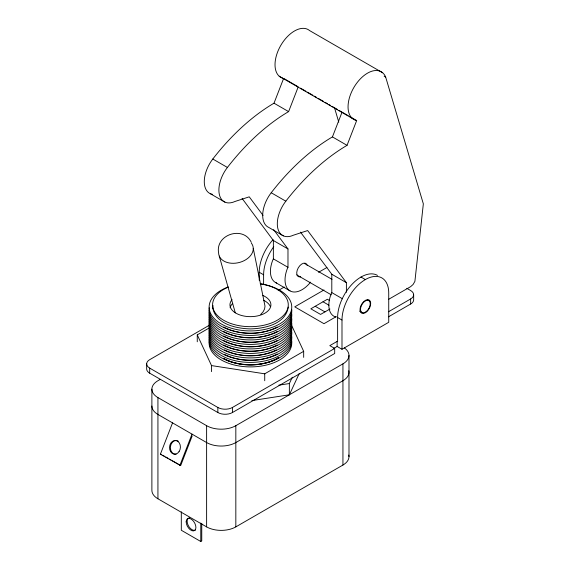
<?xml version="1.0" encoding="UTF-8"?>
<svg xmlns="http://www.w3.org/2000/svg" width="570" height="570" viewBox="0 0 570 570"><rect width="100%" height="100%" fill="white"/><g stroke="black" fill="none" stroke-linecap="round" stroke-linejoin="round"><path stroke-width="0.85" d="M212.596 308.577L212.966 305.463M288.278 307.073C285.67 324.059 264.922 328.541 250.437 328.918C235.952 328.541 215.204 324.059 212.596 307.073M212.503 194.349A25.5 14.72 -60 0 1 212.802 159.016A166.953 96.394 -60 0 1 274.006 103.184L283.646 78.389L297.483 86.376M263.041 215.389L249.24 196.828L234.918 201.495A25.5 14.72 -60 0 1 219.329 194.391A25.5 14.72 -60 0 1 227.409 167.452A166.953 96.394 -60 0 1 288.612 111.613L298.245 86.818M192.218 435.851L180.683 465.569L160.37 454.254L172.539 422.883M179.842 465.498L192.012 434.126M283.318 235.838L268.712 227.409A25.5 14.72 -60 0 1 271.22 192.745A166.953 96.394 -60 0 1 332.431 136.907L342.064 112.119L338.993 110.345M346.403 292.296L346.403 282.67L307.665 230.558L293.343 235.225A25.5 14.72 -60 0 1 277.754 228.121A25.5 14.72 -60 0 1 285.827 201.182A166.953 96.394 -60 0 1 347.037 145.343L356.67 120.548A27.524 15.889 -60 0 1 355.359 85.094A27.524 15.889 -60 0 1 385.662 77.043L423.339 203.853L414.903 281.345L413.107 284.459L410.657 286.639L388.476 299.414M251.862 400.589L289.361 394.789L289.361 383.546L292.289 377.24M289.361 394.789L299.236 373.521M242.065 198.388L273.372 240.512L273.372 258.873L272.709 260.262A24.097 13.915 -60 0 0 276.742 283.062M273.65 229.667L287.978 248.94L287.978 267.309L287.316 268.698A24.097 13.915 -60 0 0 290.023 290.885A24.097 13.915 -60 0 0 310.593 282.136M300.49 232.118L331.797 274.241L331.797 292.602L331.127 293.992A24.097 13.915 -60 0 0 335.873 317.013M260.732 314.412L263.091 311.847L264.544 309.033L265.007 306.154L253.265 248.399M278.531 357.497L275.623 359.2M209.646 325.064L149.689 359.677A10.324 5.964 0 0 0 149.689 368.113L149.689 373.172L217.847 412.523A10.324 5.964 0 0 0 232.453 412.523L334.69 353.493L334.69 348.434L329.823 345.627L337.127 341.409L337.611 341.694L337.611 317.519A33.046 19.081 -60 0 1 352.039 284.259A33.046 19.081 -60 0 1 377.504 275.403M197.263 341.786L197.263 334.868L209.482 327.807M278.167 290.565L284.295 287.024M160.248 379.385L157.933 380.717A20.655 11.927 0 0 0 157.933 397.582L157.933 498.779L206.618 526.887A20.655 11.927 0 0 0 235.83 526.887L342.94 465.049A20.655 11.927 0 0 0 348.812 455.059M323.981 289.973L294.768 306.838L323.981 323.703L336.279 316.599M329.909 309.033L320.568 314.426L310.835 308.805L327.387 299.25L329.631 300.547M197.263 334.868L211.52 365.584L264.722 373.813L303.668 351.327L290.878 323.76M388.455 311.776L410.635 298.965A10.324 5.964 0 0 0 410.635 290.536L406.795 288.313M333.471 348.576L337.127 346.467L341.993 349.282L388.733 322.299L388.733 293.065A33.046 19.081 -60 0 0 365.363 279.571L360.981 277.041M388.455 316.834L410.635 304.024A10.324 5.964 0 0 0 413.663 299.813L413.663 294.747M149.689 368.113L217.847 407.464A10.324 5.964 0 0 0 232.453 407.464L334.69 348.434M157.933 397.582L206.618 425.69A20.655 11.927 0 0 0 235.83 425.69L342.94 363.852A20.655 11.927 0 0 0 344.38 347.914M181.303 511.81L181.303 530.257L200.775 541.5L201.752 540.937L201.752 523.367M318.559 272.303L326.923 267.487M277.191 327.023C260.739 335.495 240.127 335.495 223.682 327.023M277.191 331.519C260.739 339.991 240.127 339.991 223.682 331.519M277.191 336.015C260.739 344.487 240.127 344.487 223.682 336.015M277.191 340.511C260.739 348.983 240.127 348.983 223.682 340.511M277.191 345.007C260.739 353.478 240.127 353.478 223.682 345.007M276.407 349.852C260.405 357.875 240.469 357.875 224.466 349.852M277.191 354.006C261.01 362.32 240.739 362.527 224.466 354.355M274.056 359.891C258.281 367.059 239.079 366.389 223.682 358.502M278.894 385.163L289.361 383.546M160.37 454.254L161.21 454.326M382.627 72.746L309.596 30.581A27.524 15.889 -60 0 0 280.454 45.985A27.524 15.889 -60 0 0 282.82 78.19M384.13 76.159L385.662 77.043M300.554 88.151L305.933 91.257M307.472 92.148L312.852 95.254M314.391 96.138L316.699 97.47M318.238 98.361L323.618 101.467M325.156 102.351L327.458 103.683M328.997 104.574L330.536 105.457M332.075 106.348L337.454 109.454M342.834 112.561L348.213 115.667M349.752 116.558L356.67 120.548M279.193 76.195L352.224 118.361M274.006 103.184L288.612 111.613M332.431 136.907L347.037 145.343M212.802 159.016L227.409 167.452M271.22 192.745L285.827 201.182M210.287 193.679L224.893 202.108M273.372 240.512L287.978 248.94M331.797 274.241L346.403 282.67M304.43 263.425L332.018 279.357M367.272 299.706L368.804 300.589A6.883 3.976 -60 0 1 366.624 311.256A6.883 3.976 -60 0 1 360.66 307.814A6.883 3.976 -60 0 1 368.804 300.589M273.372 258.873L287.978 267.309M331.797 292.602L342.556 298.822M296.778 274.911L331.263 294.818M359.62 311.192L361.921 312.517M323.005 301.779L328.997 305.235M273.087 239.614A33.046 19.081 -60 0 0 259.229 272.261L263.611 274.79L263.611 284.288M337.611 317.519L341.993 320.048L341.993 349.282M275.417 282.449L290.023 290.885M315.217 306.275L324.95 311.897M162.707 455.195L164.21 456.057M165.706 456.919L167.951 458.216M169.454 459.085L170.95 459.947M172.446 460.817L179.935 465.141M251.277 242.279C243.205 225.385 215.147 234.527 218.609 252.952A17.585 12.284 -13.6 0 0 240.12 262.264A17.585 12.284 -13.6 0 0 251.363 243.134M334.469 107.637L338.772 122.144M219.265 256.087L235.31 312.873M410.635 298.965L410.635 304.024M348.99 355.423L348.99 456.613M342.94 363.852L342.94 465.049M337.127 341.409L337.127 346.467M303.668 351.327L303.668 357.383M264.722 373.813L264.722 380.732M259.229 272.261L259.229 280.233M235.83 425.69L235.83 526.887M232.453 407.464L232.453 412.523M217.847 407.464L217.847 412.523M211.52 365.584L211.52 371.633M206.618 425.69L206.618 526.887M200.775 523.053L200.775 541.5M151.884 389.153L151.884 490.343A20.655 11.927 0 0 0 157.933 498.779M146.661 363.895L146.661 368.954A10.324 5.964 0 0 0 149.689 373.172M151.884 406.018A20.655 11.927 0 0 0 157.933 414.447L206.618 442.555A20.655 11.927 0 0 0 235.83 442.555L342.94 380.717A20.655 11.927 0 0 0 348.812 370.728M263.611 274.79A33.046 19.081 -60 0 1 273.75 246.696M341.993 320.048A33.046 19.081 -60 0 1 365.363 279.571M300.682 276.785A7.574 4.375 -60 0 1 298.281 267.829A7.574 4.375 -60 0 1 307.244 265.428M278.744 357.632A37.869 21.86 0 0 1 223.689 358.559M291.747 313.821A41.311 23.847 0 0 1 249.09 337.661A41.311 23.847 0 0 1 209.211 312.267M291.662 310.023A41.311 23.847 0 0 1 250.437 335.424A41.311 23.847 0 0 1 209.211 310.023M261.131 284.038A41.311 23.847 0 0 1 286.532 318.673A41.311 23.847 0 0 1 222.158 324.465A41.311 23.847 0 0 1 228.114 287.009M291.747 309.325A41.311 23.847 0 0 1 249.09 333.165A41.311 23.847 0 0 1 209.211 307.772M230.13 307.779A20.477 11.82 0 0 1 232.703 303.411M263.604 300.269A20.477 11.82 0 0 1 270.216 306.268M260.226 283.725A37.841 21.845 0 0 1 283.846 315.082A37.841 21.845 0 0 1 225.606 321.316A37.841 21.845 0 0 1 228.2 287.152M262.898 295.445A20.477 11.82 0 0 1 267.458 311.398A20.477 11.82 0 0 1 240.191 315.067A20.477 11.82 0 0 1 232.076 299.592M291.747 318.317A41.311 23.847 0 0 1 249.09 342.157A41.311 23.847 0 0 1 209.211 316.763M291.662 314.519A41.311 23.847 0 0 1 250.437 339.919A41.311 23.847 0 0 1 209.211 314.519M291.747 322.82A41.311 23.847 0 0 1 249.09 346.653A41.311 23.847 0 0 1 209.211 321.266M291.662 319.015A41.311 23.847 0 0 1 250.437 344.415A41.311 23.847 0 0 1 209.211 319.015M291.747 327.315A41.311 23.847 0 0 1 249.09 351.149A41.311 23.847 0 0 1 209.211 325.762M291.662 323.511A41.311 23.847 0 0 1 250.437 348.918A41.311 23.847 0 0 1 209.211 323.511M291.747 331.811A41.311 23.847 0 0 1 249.09 355.652A41.311 23.847 0 0 1 209.211 330.258M291.662 328.007A41.311 23.847 0 0 1 250.437 353.414A41.311 23.847 0 0 1 209.211 328.007M291.747 336.307A41.311 23.847 0 0 1 249.09 360.147A41.311 23.847 0 0 1 209.211 334.754M291.662 332.51A41.311 23.847 0 0 1 250.437 357.91A41.311 23.847 0 0 1 209.211 332.51M291.747 340.803A41.311 23.847 0 0 1 249.09 364.643A41.311 23.847 0 0 1 209.211 339.25M291.548 336.222A41.311 23.847 0 0 1 251.114 362.406A41.311 23.847 0 0 1 209.211 337.005M291.662 341.501A41.311 23.847 0 0 1 250.437 366.902A41.311 23.847 0 0 1 209.211 341.501M176.144 454.24A6.883 5.429 -84.9 0 1 170.487 446.31A6.883 5.429 -84.9 0 1 178.253 441.13M195.453 530.036A6.883 3.976 60 0 1 189.048 526.822A6.883 3.976 60 0 1 187.801 518.828M188.57 518.109A6.883 3.976 60 0 1 189.582 517.802M366.745 311.726A7.574 4.375 -60 0 0 369.146 299.998A7.574 4.375 -60 0 0 360.19 307.942A7.574 4.375 -60 0 0 366.745 311.726M179.044 451.668A6.883 5.429 -84.9 0 0 176.066 440.539A6.883 5.429 -84.9 0 0 169.81 449.773A6.883 5.429 -84.9 0 0 179.044 451.668M186.169 521.821A6.883 3.976 60 0 0 193.472 530.912A6.883 3.976 60 0 0 193.472 521.172A6.883 3.976 60 0 0 186.169 521.821"/></g></svg>
